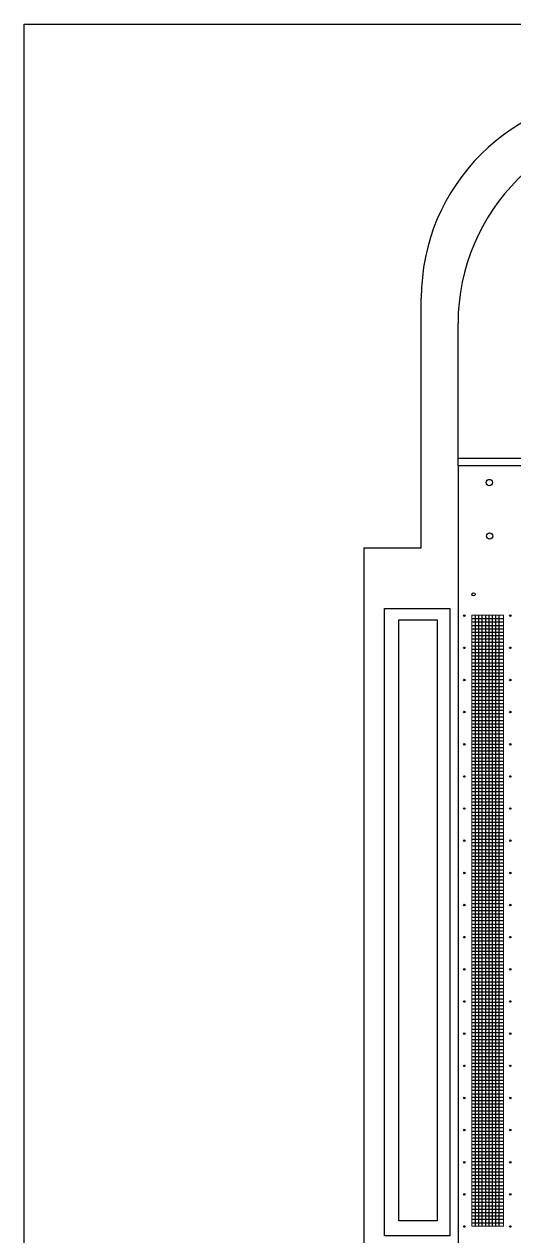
# Model space of a CAD drawing. Header units: millimetres. Extents: x 43.4 to 83.4, y 94.1 to 164.1.
# Drawn here: x 43.42 to 50.63, y 146.22 to 164.07 of the extents above; entities that cross this region are included whole.
import ezdxf

# ---------------------------------------------------------------- set-up
doc = ezdxf.new("R2010")
doc.units = ezdxf.units.MM
for name, color, linetype in [('Foil', 5, 'Continuous'), ('Opening', 1, 'Continuous'), ('Outline', 3, 'Continuous'), ('Pattern', 40, 'Continuous')]:
    doc.layers.add(name, color=color, linetype=linetype)

msp = doc.modelspace()

# ---------------------------------------------------------------- linework, layer by layer
at = {"layer": 'Foil'}
for p, q in [((43.423, 94.072), (43.423, 164.072)), ((43.423, 164.072), (83.423, 164.072)), ((49.806, 157.666), (49.806, 159.666)), ((49.806, 157.677), (53.948, 157.677)), ((49.806, 157.566), (49.806, 157.666)), ((49.806, 157.566), (49.806, 145.816)), ((53.837, 157.566), (49.806, 157.566)), ((48.724, 146.223), (48.724, 155.466)), ((48.724, 155.466), (49.686, 155.466)), ((48.934, 146.441), (48.934, 155.295)), ((48.934, 155.295), (49.497, 155.295)), ((49.497, 155.295), (49.497, 146.441)), ((49.686, 155.466), (49.686, 146.223)), ((49.497, 146.441), (48.934, 146.441)), ((49.686, 146.223), (48.724, 146.223))]:
    msp.add_line(p, q, dxfattribs=at)
for centre, radius in [((50.266, 157.32), 0.0463), ((50.27, 156.532), 0.0463), ((50.034, 155.673), 0.0239), ((49.898, 155.359), 0.0114), ((50.574, 155.359), 0.0114), ((49.898, 154.885), 0.0114), ((50.574, 154.885), 0.0114), ((49.898, 154.411), 0.0114), ((50.574, 154.411), 0.0114), ((49.898, 153.938), 0.0114), ((50.574, 153.938), 0.0114), ((49.898, 153.464), 0.0114), ((50.574, 153.464), 0.0114), ((49.898, 152.99), 0.0114), ((50.574, 152.99), 0.0114), ((49.898, 152.517), 0.0114), ((50.574, 152.517), 0.0114), ((49.898, 152.043), 0.0114), ((50.574, 152.043), 0.0114), ((49.898, 151.569), 0.0114), ((50.574, 151.569), 0.0114), ((49.898, 151.096), 0.0114), ((50.574, 151.096), 0.0114), ((49.898, 150.622), 0.0114), ((50.574, 150.622), 0.0114), ((49.898, 150.148), 0.0114), ((50.574, 150.148), 0.0114), ((49.898, 149.675), 0.0114), ((50.574, 149.675), 0.0114), ((49.898, 149.201), 0.0114), ((50.574, 149.201), 0.0114), ((49.898, 148.727), 0.0114), ((50.574, 148.727), 0.0114), ((49.898, 148.254), 0.0114), ((50.574, 148.254), 0.0114), ((49.898, 147.78), 0.0114), ((50.574, 147.78), 0.0114), ((49.898, 147.306), 0.0114), ((50.574, 147.306), 0.0114), ((49.898, 146.833), 0.0114), ((50.574, 146.833), 0.0114), ((49.898, 146.359), 0.0114), ((50.574, 146.359), 0.0114)]:
    msp.add_circle(centre, radius, dxfattribs=at)
msp.add_arc((52.806, 159.666), 3, 90, 180, dxfattribs=at)
at = {"layer": 'Opening'}
for p, q in [((43.423, 164.072), (83.423, 164.072)), ((43.423, 94.072), (43.423, 164.072)), ((43.423, 164.072), (83.423, 164.072))]:
    msp.add_line(p, q, dxfattribs=at)
at = {"layer": 'Opening', "linetype": 'Continuous', "lineweight": 0}
for p, q in [((50.008, 146.366), (50.008, 155.366)), ((50.008, 155.366), (50.474, 155.366)), ((50.474, 155.366), (50.474, 146.366)), ((50.474, 146.366), (50.008, 146.366))]:
    msp.add_line(p, q, dxfattribs=at)
at = {"layer": 'Outline'}
for p, q in [((43.423, 164.072), (83.423, 164.072)), ((43.423, 94.072), (43.423, 164.072)), ((49.265, 156.358), (49.265, 160.036)), ((48.423, 145.292), (48.423, 156.358)), ((48.423, 156.358), (49.265, 156.358))]:
    msp.add_line(p, q, dxfattribs=at)
msp.add_arc((52.265, 160.036), 3, 90, 180, dxfattribs=at)
at = {"layer": 'Pattern'}
for p, q in [((43.423, 94.072), (43.423, 164.072)), ((43.423, 164.072), (83.423, 164.072)), ((50.008, 155.316), (50.474, 155.316)), ((50.058, 155.366), (50.058, 146.366)), ((50.108, 155.366), (50.108, 146.366)), ((50.158, 155.366), (50.158, 146.366)), ((50.208, 155.366), (50.208, 146.366)), ((50.258, 155.366), (50.258, 146.366)), ((50.308, 155.366), (50.308, 146.366)), ((50.358, 155.366), (50.358, 146.366)), ((50.408, 155.366), (50.408, 146.366)), ((50.008, 155.266), (50.474, 155.266)), ((50.008, 155.216), (50.474, 155.216)), ((50.008, 155.166), (50.474, 155.166)), ((50.008, 155.116), (50.474, 155.116)), ((50.008, 155.066), (50.474, 155.066)), ((50.008, 155.016), (50.474, 155.016)), ((50.008, 154.966), (50.474, 154.966)), ((50.008, 154.916), (50.474, 154.916)), ((50.008, 154.866), (50.474, 154.866)), ((50.008, 154.816), (50.474, 154.816)), ((50.008, 154.766), (50.474, 154.766)), ((50.008, 154.716), (50.474, 154.716)), ((50.008, 154.666), (50.474, 154.666)), ((50.008, 154.616), (50.474, 154.616)), ((50.008, 154.566), (50.474, 154.566)), ((50.008, 154.516), (50.474, 154.516)), ((50.008, 154.466), (50.474, 154.466)), ((50.008, 154.416), (50.474, 154.416)), ((50.008, 154.366), (50.474, 154.366)), ((50.008, 154.316), (50.474, 154.316)), ((50.008, 154.266), (50.474, 154.266)), ((50.008, 154.216), (50.474, 154.216)), ((50.008, 154.166), (50.474, 154.166)), ((50.008, 154.116), (50.474, 154.116)), ((50.008, 154.066), (50.474, 154.066)), ((50.008, 154.016), (50.474, 154.016)), ((50.008, 153.966), (50.474, 153.966)), ((50.008, 153.916), (50.474, 153.916)), ((50.008, 153.866), (50.474, 153.866)), ((50.008, 153.816), (50.474, 153.816)), ((50.008, 153.766), (50.474, 153.766)), ((50.008, 153.716), (50.474, 153.716)), ((50.008, 153.666), (50.474, 153.666)), ((50.008, 153.616), (50.474, 153.616)), ((50.008, 153.566), (50.474, 153.566)), ((50.008, 153.516), (50.474, 153.516)), ((50.008, 153.466), (50.474, 153.466)), ((50.008, 153.416), (50.474, 153.416)), ((50.008, 153.366), (50.474, 153.366)), ((50.008, 153.316), (50.474, 153.316)), ((50.008, 153.266), (50.474, 153.266)), ((50.008, 153.216), (50.474, 153.216)), ((50.008, 153.166), (50.474, 153.166)), ((50.008, 153.116), (50.474, 153.116)), ((50.008, 153.066), (50.474, 153.066)), ((50.008, 153.016), (50.474, 153.016)), ((50.008, 152.966), (50.474, 152.966)), ((50.008, 152.916), (50.474, 152.916)), ((50.008, 152.866), (50.474, 152.866)), ((50.008, 152.816), (50.474, 152.816)), ((50.008, 152.766), (50.474, 152.766)), ((50.008, 152.716), (50.474, 152.716)), ((50.008, 152.666), (50.474, 152.666)), ((50.008, 152.616), (50.474, 152.616)), ((50.008, 152.566), (50.474, 152.566)), ((50.008, 152.516), (50.474, 152.516)), ((50.008, 152.466), (50.474, 152.466)), ((50.008, 152.416), (50.474, 152.416)), ((50.008, 152.366), (50.474, 152.366)), ((50.008, 152.316), (50.474, 152.316)), ((50.008, 152.266), (50.474, 152.266)), ((50.008, 152.216), (50.474, 152.216)), ((50.008, 152.166), (50.474, 152.166)), ((50.008, 152.116), (50.474, 152.116)), ((50.008, 152.066), (50.474, 152.066)), ((50.008, 152.016), (50.474, 152.016)), ((50.008, 151.966), (50.474, 151.966)), ((50.008, 151.916), (50.474, 151.916)), ((50.008, 151.866), (50.474, 151.866)), ((50.008, 151.816), (50.474, 151.816)), ((50.008, 151.766), (50.474, 151.766)), ((50.008, 151.716), (50.474, 151.716)), ((50.008, 151.666), (50.474, 151.666)), ((50.008, 151.616), (50.474, 151.616)), ((50.008, 151.566), (50.474, 151.566)), ((50.008, 151.516), (50.474, 151.516)), ((50.008, 151.466), (50.474, 151.466)), ((50.008, 151.416), (50.474, 151.416)), ((50.008, 151.366), (50.474, 151.366)), ((50.008, 151.316), (50.474, 151.316)), ((50.008, 151.266), (50.474, 151.266)), ((50.008, 151.216), (50.474, 151.216)), ((50.008, 151.166), (50.474, 151.166)), ((50.008, 151.116), (50.474, 151.116)), ((50.008, 151.066), (50.474, 151.066)), ((50.008, 151.016), (50.474, 151.016)), ((50.008, 150.966), (50.474, 150.966)), ((50.008, 150.916), (50.474, 150.916)), ((50.008, 150.866), (50.474, 150.866)), ((50.008, 150.816), (50.474, 150.816)), ((50.008, 150.766), (50.474, 150.766)), ((50.008, 150.716), (50.474, 150.716)), ((50.008, 150.666), (50.474, 150.666)), ((50.008, 150.616), (50.474, 150.616)), ((50.008, 150.566), (50.474, 150.566)), ((50.008, 150.516), (50.474, 150.516)), ((50.008, 150.466), (50.474, 150.466)), ((50.008, 150.416), (50.474, 150.416)), ((50.008, 150.366), (50.474, 150.366)), ((50.008, 150.316), (50.474, 150.316)), ((50.008, 150.266), (50.474, 150.266)), ((50.008, 150.216), (50.474, 150.216)), ((50.008, 150.166), (50.474, 150.166)), ((50.008, 150.116), (50.474, 150.116)), ((50.008, 150.066), (50.474, 150.066)), ((50.008, 150.016), (50.474, 150.016)), ((50.008, 149.966), (50.474, 149.966)), ((50.008, 149.916), (50.474, 149.916)), ((50.008, 149.866), (50.474, 149.866)), ((50.008, 149.816), (50.474, 149.816)), ((50.008, 149.766), (50.474, 149.766)), ((50.008, 149.716), (50.474, 149.716)), ((50.008, 149.666), (50.474, 149.666)), ((50.008, 149.616), (50.474, 149.616)), ((50.008, 149.566), (50.474, 149.566)), ((50.008, 149.516), (50.474, 149.516)), ((50.008, 149.466), (50.474, 149.466)), ((50.008, 149.416), (50.474, 149.416)), ((50.008, 149.366), (50.474, 149.366)), ((50.008, 149.316), (50.474, 149.316)), ((50.008, 149.266), (50.474, 149.266)), ((50.008, 149.216), (50.474, 149.216)), ((50.008, 149.166), (50.474, 149.166)), ((50.008, 149.116), (50.474, 149.116)), ((50.008, 149.066), (50.474, 149.066)), ((50.008, 149.016), (50.474, 149.016)), ((50.008, 148.966), (50.474, 148.966)), ((50.008, 148.916), (50.474, 148.916)), ((50.008, 148.866), (50.474, 148.866)), ((50.008, 148.816), (50.474, 148.816)), ((50.008, 148.766), (50.474, 148.766)), ((50.008, 148.716), (50.474, 148.716)), ((50.008, 148.666), (50.474, 148.666)), ((50.008, 148.616), (50.474, 148.616)), ((50.008, 148.566), (50.474, 148.566)), ((50.008, 148.516), (50.474, 148.516)), ((50.008, 148.466), (50.474, 148.466)), ((50.008, 148.416), (50.474, 148.416)), ((50.008, 148.366), (50.474, 148.366)), ((50.008, 148.316), (50.474, 148.316)), ((50.008, 148.266), (50.474, 148.266)), ((50.008, 148.216), (50.474, 148.216)), ((50.008, 148.166), (50.474, 148.166)), ((50.008, 148.116), (50.474, 148.116)), ((50.008, 148.066), (50.474, 148.066)), ((50.008, 148.016), (50.474, 148.016)), ((50.008, 147.966), (50.474, 147.966)), ((50.008, 147.916), (50.474, 147.916)), ((50.008, 147.866), (50.474, 147.866)), ((50.008, 147.816), (50.474, 147.816)), ((50.008, 147.766), (50.474, 147.766)), ((50.008, 147.716), (50.474, 147.716)), ((50.008, 147.666), (50.474, 147.666)), ((50.008, 147.616), (50.474, 147.616)), ((50.008, 147.566), (50.474, 147.566)), ((50.008, 147.516), (50.474, 147.516)), ((50.008, 147.466), (50.474, 147.466)), ((50.008, 147.416), (50.474, 147.416)), ((50.008, 147.366), (50.474, 147.366)), ((50.008, 147.316), (50.474, 147.316)), ((50.008, 147.266), (50.474, 147.266)), ((50.008, 147.216), (50.474, 147.216)), ((50.008, 147.166), (50.474, 147.166)), ((50.008, 147.116), (50.474, 147.116)), ((50.008, 147.066), (50.474, 147.066)), ((50.008, 147.016), (50.474, 147.016)), ((50.008, 146.966), (50.474, 146.966)), ((50.008, 146.916), (50.474, 146.916)), ((50.008, 146.866), (50.474, 146.866)), ((50.008, 146.816), (50.474, 146.816)), ((50.008, 146.766), (50.474, 146.766)), ((50.008, 146.716), (50.474, 146.716)), ((50.008, 146.666), (50.474, 146.666)), ((50.008, 146.616), (50.474, 146.616)), ((50.008, 146.566), (50.474, 146.566)), ((50.008, 146.516), (50.474, 146.516)), ((50.008, 146.466), (50.474, 146.466)), ((50.008, 146.416), (50.474, 146.416))]:
    msp.add_line(p, q, dxfattribs=at)

doc.saveas('drawing.dxf')
